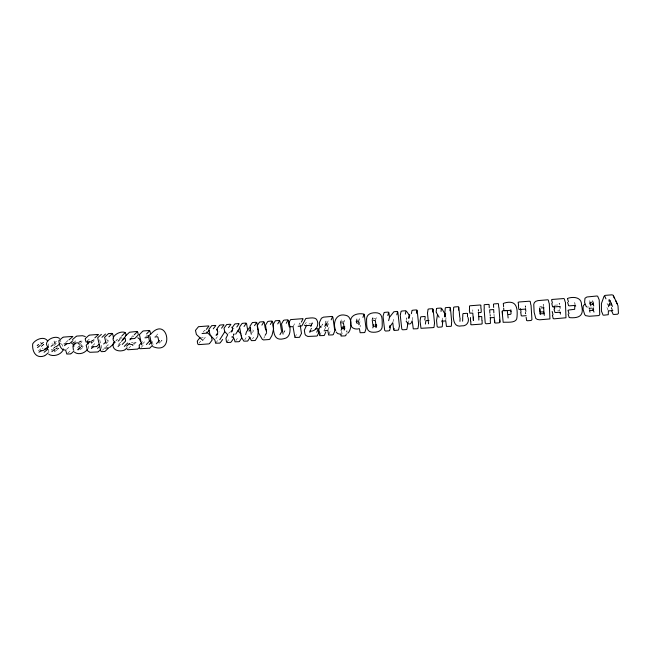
<?xml version="1.0" encoding="UTF-8"?>
<svg xmlns="http://www.w3.org/2000/svg" width="651" height="651" viewBox="0 0 651 651"><rect width="100%" height="100%" fill="white"/><g stroke="black" fill="none" stroke-linecap="round" stroke-linejoin="round"><path stroke-width="0.49" stroke-dasharray="3.25 2.44" d="M372.714 318.127L372.217 319.397M48.963 352.248L48.117 348.928M100.376 343.02L99.359 337.877M101.808 348.366L101.035 345.014M445.748 320.902L446.025 317.533M539.581 307.427L540.159 306.369L543.561 306.051M442.281 319.682L442.444 317.989M153.05 344.607L152.318 341.116M309.99 331.131L311.276 328.071L309.656 331.44M412.36 319.877L412.824 317.371M346.983 332.254L346.95 330.521L345.99 333.084M408.299 323.905L408.95 320.536M406.305 320.325L406.818 317.818L407.127 320.634M48.508 346.015L48.483 343.866M392.992 321.797L393.603 319.291M375.375 320.78L376.359 317.46M589.122 308.916L589.326 308.24L591.645 307.85M372.445 319.063L372.95 317.403M359.987 326.948L360.564 325.264M358.97 324.816L360.117 321.464M358.555 321.594L359.71 318.282M356.309 320.463L356.903 318.803L356.943 320.666M341.083 336.022L342.402 332.588M340.652 334.305L341.978 330.887M343.484 323.197L344.786 319.877M340.538 321.814L341.425 319.828M328.999 334.158L330.081 331.603M327.787 330.334L329.243 326.965M327.258 326.542L328.714 323.197M326.875 323.832L328.332 320.52M324.45 329.984L325.565 327.453L325.703 329.74M325.223 322.644L325.964 320.984L325.972 322.416M319.731 335.656L321.26 332.246M321.423 326.574L322.562 324.068L320.772 325.126M310.991 325.899L312.61 322.579M310.909 326.379L312.521 323.051L308.948 323.954M310.771 325.459L312.39 322.139M305.409 323.905L306.247 322.253M233.204 335.257L234.075 333.629L233.131 334.972M294.903 337.462L296.661 334.053M299.012 324.613L299.883 322.961L300.16 324.808M293.04 326.656L294.83 323.344M283.82 332.751L284.967 330.741L284.259 331.302M78.901 346.592L81.269 344.355L77.55 347.691M263.826 338.129L264.859 336.421M252.507 338.943L253.589 337.242M608.848 301.543L609.051 301.226A1.286 1.147 -14.6 0 1 609.946 301.071M252.368 332.547L253.459 330.871L251.27 327.925M244.727 339.773L246.07 337.731M88.072 348.749L88.52 345.811M235.939 340.457L237.33 338.414M232.562 336.925L234.913 333.564M226.743 342.418L229.144 339.016M228.672 333.434L229.624 332.1M215.652 343.223L218.15 339.822M215.896 338.74L217.401 336.722M203.348 339.724L205.447 337.031L201.517 337.324M199.084 343.142L200.679 341.108M203.096 332.189L204.674 330.203L206.041 331.449M160.227 342.271L162.034 340.253L159.918 340.611M155.556 336.404L157.998 333.76L157.851 334.435M141.226 347.365L143.13 345.331M142.284 344.192L144.815 341.506L142.39 341.856M145.564 337.153L147.451 335.167M134.155 344.249L136.1 342.231L131.388 342.581M132.568 344.761L135.815 341.409M128.711 348.277L130.68 346.251M131.648 337.006L132.959 335.688L133.626 336.779M118.425 344.469L121.127 341.791L121.192 342.743M119.515 339.806L121.542 337.812L122.201 337.95M116.724 340.099L117.359 339.48L114.633 342.133M119.263 338.666L121.298 336.689L121.542 337.812M102.459 350.197L103.867 348.846M106.023 346.763L108.115 344.753L108.505 346.462M105.926 343.622L109.401 340.294L107.171 340.644L106.577 338.04M92.523 345.738L94.688 343.728L95.022 345.176M91.677 343.093L95.282 339.781L90.709 340.579M91.376 341.808L94.989 338.504M80.26 349.709L83.955 346.356L81.782 346.519L81.139 344.591M86.811 341.376L89.732 338.732M79.983 347.74L83.678 344.403M79.21 344.346L82.921 341.043L77.534 341.661M67.558 353.363L70.601 350.661M78.625 342.979L82.343 339.684M66.418 349.432L69.478 346.755M73.36 342.971L77.127 339.676M356.317 320.455L359.14 319.926M56.198 350.58L58.997 348.098M65.613 342.581L67.924 340.603L68.347 342.361M55.351 349.294L57.304 347.626M53.618 348.179L55.587 346.519M53.431 348.423L55.4 346.755M53.813 345.64L57.085 342.882C53.008 345.014 56.303 337.421 51.974 343.37M53.764 344.135L55.083 343.036M54 343.215L56.621 341.018M38.36 350.905L42.413 347.569L43.007 348.903M41.412 346.259L44.105 344.062M41.282 346.495L43.975 344.289C40.915 346.633 41.867 340.213 39.939 343.402M41.648 344.005L43.674 342.361M40.736 344.338L43.43 342.149M340.766 321.472L343.24 321.081L344.143 321.529M372.445 319.055L374.96 318.656L375.871 319.112M234.018 328.584L233.497 328.714M58.802 348.342L56.092 348.545L55.4 347.032M219.306 331.847L218.834 331.969M593.045 301.828L590.221 302.267A2.514 2.254 -13.6 0 0 590.009 302.967M554.497 305.213L559.25 304.855L559.168 303.138L559.624 304.798M591.792 302.666L589.668 302.601L589.415 301.942M557.63 310.885L559.551 310.739L559.453 308.834L559.917 310.519M591.914 308.761L589.505 308.94L588.537 308.11M311.862 329.162L311.211 328.6M61.056 343.744L62.496 345.152L63.407 348.228M610.435 301.429L609.694 299.769L610.337 301.437M609.474 299.493L610.955 302.805M608.319 299.582L609.792 302.894M611.346 307.182L612.843 310.568M607.058 303.399L607.782 305.075M606.935 307.508L608.384 310.893M593.688 303.488L592.402 300.184L592.459 301.804M592.939 306.898L593.907 309.42M589.594 300.624L590.538 303.106M588.707 306.564L589.952 309.933M575.207 304.334L574.662 302.674L574.776 303.163M60.51 340.18L60.901 342.011M543.756 306.89L543.186 304.399L543.349 307.223M525.463 307.427L525.186 305.775L525.284 307.305M525.878 313.985L525.601 312.293L525.707 314.018M478.339 311.219L478.184 309.396L478.233 311.878M490.203 316.329L490.057 314.4L490.187 316.923M493.995 314.099L494.223 317.476M611.37 307.964L611.419 309.534M472.789 309.803L472.789 311.463"/><path stroke-width="0.98" d="M283.087 334.109L281.574 324.198M470.803 324.678L470.828 321.26M470.478 320.894L470.502 317.509M469.493 309.282L469.526 306.003M467.467 316.793L467.516 313.448M462.609 321.187L462.715 317.802M462.755 317.143L462.853 313.798M266.495 332.026L265.575 325.419M459.948 321.382L460.078 317.997M458.467 310.128L458.613 306.849M453.478 310.511L453.682 307.223M451.363 326.094L451.591 322.676M449.947 310.779L450.183 307.492M63.521 348.96C61.796 354.543 53.821 357.236 48.809 354.364M445.634 313.457L445.357 316.793L444.877 311.764M444.421 316.858L444.714 313.53L441.85 308.672M445.024 311.154L445.308 307.874M442.249 326.753L442.566 323.335M442.143 320.235L441.988 321.928L442.664 321.13L445.748 320.902L446.472 326.452L450.744 326.33M441.028 311.43L441.354 308.151M436.17 311.829L436.544 308.55M434.005 327.355L434.404 323.938M432.492 312.106L432.907 308.826M427.609 312.48L428.073 309.201M425.388 324.068L425.876 320.683L429.009 320.447M424.769 319.983L425.258 316.638M420.147 320.333L420.692 316.98M417.966 328.519L418.52 325.101M416.355 313.334L416.933 310.055M310.909 326.379L310.307 325.313L305.197 325.703L304.294 325.004M411.391 313.676L412.018 310.397M406.851 329.333L407.518 325.915M409.137 318.201L409.788 314.881M408.494 318.249L409.154 314.929M257.755 336.347L258.292 330.887M405.329 314.14L406.012 310.852M398.526 329.935L399.283 326.517M114.259 343.028L114.397 342.45M400.373 314.555L401.114 311.276M393.863 330.269L394.262 328.568M396.809 314.832L397.59 311.544M272.028 335.363L273.591 328.698L272.614 321.749M389.591 330.586L390.429 327.168M389.835 325.663L389.412 327.355L392.789 322.636L393.603 329.699M113.949 342.8L113.307 343.427C111.451 350.287 119.475 352.297 124.553 350.018M388.631 320.674L389.485 317.346L388.956 312.805M387.825 315.515L388.688 312.228M383.154 315.873L384.074 312.586M245.663 334.638L246.444 331.945M375.936 327.656L376.669 325.118M372.811 327.884L373.829 324.499M608.506 306.751L609.588 303.203M364.837 332.384L365.927 328.967M362.941 317.411L364.055 314.132M345.714 335.688L346.348 333.971M604.079 296.197L601.41 303.586L601.434 311.056M344.143 330.098L344.794 328.405L342.32 328.796L341.433 328.332L340.53 322.188M341.067 330.326L342.393 326.948M333.247 334.679L334.647 331.261M318.835 329.447L320.007 326.802M324.344 335.322L325.825 331.912M331.18 319.836L332.604 316.549M324.784 326.436L326.265 323.099M317.289 335.835L318.844 332.425M316.768 332.238L318.323 328.861M309.795 332.392L310.608 330.7M299.606 337.12L301.323 333.711M437.48 314.938L436.544 320.43L437.147 326.533L438.058 327.25L441.63 326.989M301.926 325.809L303.626 322.489M304.025 321.903L305.71 318.624M301.364 322.107L303.081 318.827M224.668 331.945L219.778 339.708M235.703 334.15L239.332 328.454M288.645 323.075L290.476 319.796M286.269 323.262L288.124 319.975M279.963 334.655L281.867 331.278M281.671 323.612L283.576 320.325M269.701 339.326L271.703 335.916M277.733 323.913L279.67 320.626M273.257 324.255L275.235 320.967M265.112 335.346L266.641 332.816M270.336 324.475L272.338 321.195M255.371 340.302L257.503 336.901M265.698 324.825L267.748 321.545M261.873 325.118L263.964 321.838M247.803 340.921L250.008 337.511M257.324 325.467L259.456 322.188M254.525 325.679L256.673 322.4M249.064 331.245L250.716 328.755M246.802 331.416L249.024 328.096M239.365 341.498L241.651 338.097M250.057 326.021L252.254 322.741M306.637 325.101L304.342 330.203L304.945 334.053L305.75 335.379L307.874 336.461L316.72 336.062M244.068 326.476L246.322 323.197M376.66 325.614L374.911 326.354L373.023 325.891L372.201 319.779M231.089 342.1L233.449 338.699M239.731 326.81L242.017 323.531M236.809 327.03L239.129 323.75M231.65 331.904L232.594 330.57M230.836 331.961L232.732 329.308M232.391 327.372L234.751 324.092M220.193 342.89L222.65 339.496M228.493 327.665L230.885 324.385M224.131 327.998L226.564 324.719M216.816 335.184L217.808 333.849M209.443 343.671L211.998 340.278M216.034 335.241L217.54 333.239M221.552 328.194L224.009 324.914M389.485 317.346L393.855 311.78L396.947 311.406M217.157 328.527L219.664 325.248M47.238 348.415L47.735 347.764M213.268 328.828L215.806 325.549M207.042 332.954L209.109 330.309M209.004 329.154L211.575 325.874M206.359 329.349L208.963 326.078M197.334 340.986L200.003 337.617M54.896 351.695L54.839 350.124M195.634 330.171L198.327 326.892M156.354 343.809L159.389 340.449M149.966 347.992L152.44 345.282M149.225 344.485L151.081 342.467M146.369 344.517L149.494 341.157L150.983 341.043M138.028 348.863L139.306 347.512M147.321 337.454L150.446 334.15M150.666 334.28C167.828 314.539 175.274 356.146 152.659 346.535M139.2 345.217L141.747 342.532M146.565 333.914L149.706 330.635M125.057 349.807L127.043 347.772M139.583 334.443L142.781 331.172M126.644 346.226L129.28 343.533M134.96 338.308L138.191 335.005M124.3 346.397L127.62 343.036M134.212 334.858L137.451 331.579M129.874 339.887L131.836 337.893M122.225 344.46L125.562 341.116M118.059 346.495L120.077 344.485M122.722 339.269L125.391 336.632M121.509 341.238L124.854 337.918M125.244 336.233L129.525 332.238L136.865 331.449M118.165 341.124L119.515 339.806M113.307 344.184L109.571 347.544M121.949 335.794L125.301 332.515M105.177 351.247L108.652 347.87M113.307 343.427L114.674 342.1M98.277 351.752L100.4 349.725M103.672 343.972L105.771 341.978M108.945 336.779L112.411 333.507M97.487 348.366L99.619 346.356M96.82 346.365L98.952 344.355M104.77 337.104L108.269 333.833M91.425 348.529L93.589 346.519M101.971 337.316L105.495 334.044M87.34 349.424C84.654 353.403 78.535 355.096 74.539 352.264M97.829 337.633L101.393 334.362M89.252 341.905L86.201 345.299L87.527 350.767L89.887 352.305L97.78 351.963M94.843 337.861L98.423 334.59M78.071 349.872L80.301 347.854M77.827 349.652L80.057 347.642M71 353.737L74.011 351.035M85.265 338.585L88.927 335.322M75.516 343.419L72.928 345.941L73.384 350.01M69.901 343.289L72.936 340.652M72.53 339.562L76.305 336.29M64.514 345.673L66.817 343.687M69.055 339.822L72.863 336.559M48.198 346.535L43.69 350.295L40.867 351.011M51.86 351.686L54.481 349.449M56.271 346.804L60.177 343.492M44.984 355.625L48.304 352.809M58.94 340.595L62.838 337.332M44.122 352.272L47.45 349.481M51.128 346.34L53.105 344.688M38.962 352.248L40.98 350.58M37.546 347.553L40.256 345.347M37.229 345.6L38.588 344.501M584.647 304.212L583.182 306.043L583.133 309.542L584.671 314.547L585.599 315.637L589.293 316.264L598.863 315.572L599.742 314.693L599.229 300.013M324.084 330.822L327.787 330.334L328.641 335.013L332.669 334.899M347.74 333.231C352.142 329.878 352.541 316.28 345.811 315.344C336.176 312.749 332.319 322.823 335.696 330.472M154.946 337.063L157.086 336.705L157.916 337.137L159.178 342.922M248.592 336.713L249.439 336.925L251.416 340.644L254.818 340.554M51.649 349.847L52.121 349.66M231.715 336.99L232.562 336.925L234.018 338.398M310.047 331.221C315.45 331.733 318.925 326.037 317.411 321.269C316.524 316.15 309.624 318.331 306.279 318.396M344.9 326.965L342.979 327.111M375.407 324.67L376.376 324.524M63.318 337.12L72.294 336.429M76.802 336.079L82.547 335.713L85.297 336.559M89.423 335.11L97.853 334.459M108.774 333.621L111.826 333.385M124.715 332.392C119.589 330.399 108.473 337.397 115.072 342.41M143.293 330.96L149.112 330.505M198.856 326.672L208.361 325.939M212.112 325.655L215.204 325.419M220.201 325.028L223.407 324.784M227.101 324.499L230.283 324.255M235.288 323.864L238.526 323.62M242.563 323.303L245.704 323.067M252.808 322.514L256.063 322.269M260.009 321.96L263.346 321.708M268.334 321.317L271.727 321.057M275.788 320.748L279.043 320.495M284.129 320.105L287.506 319.844M291.038 319.568L302.455 318.689M331.977 316.419L323.547 317.135L321.423 318.217L319.332 322.676L319.641 325.915L321.041 327.404M363.421 313.994C357.562 312.96 349.725 314.994 350.661 322.359C349.725 327.681 354.966 330.13 359.417 328.641L360.141 332.726L364.251 332.612M384.668 312.358L388.053 312.098M401.716 311.04L405.402 310.755M412.604 310.201L416.29 309.917M428.683 308.965L432.256 308.688M437.057 308.322L440.621 308.045M445.927 307.638L449.532 307.353M454.3 306.987L457.962 306.711M470.152 305.767L480.178 304.993M484.759 304.644L488.421 304.359M494.085 303.919L497.771 303.643M503.931 303.163C515.625 299.615 517.911 306.458 517.016 316.988C517.179 323.791 507.113 321.806 503.174 322.326L502.124 311.585M518.79 302.015L529.523 301.193M547.589 299.802L537.986 300.607L535.773 301.332L534.373 302.569L533.755 304.326L534.145 312.301L535.773 318.404L537.319 319.421L539.606 319.804L549.924 318.933L549.322 303.814M552.219 299.444L563.554 298.573M568.095 298.223C573.905 296.392 581.953 297.369 581.506 305.205C584.362 315.613 579.268 318.331 569.861 317.68M596.951 295.993L586.933 296.978L584.98 298.239L584.59 302.333L586.087 306.328L587.235 307.134M605.3 295.351L612.03 294.83M249.675 327.901L250.562 327.835M421.295 316.752L424.615 316.5M463.479 313.57L466.865 313.318M130.078 338.854L134.448 338.52M356.536 321.749L358.555 321.594L358.97 324.816M502.922 310.73L506.608 310.454M519.555 309.55L525.739 309.087M541.03 307.939L543.943 307.72M553.293 306.971L560.088 306.458M64.075 343.899L69.405 343.5M144.937 337.812L146.8 337.674M202.038 333.515L206.505 333.174M298.142 326.273L301.356 326.029M478.241 312.708L480.601 312.529M504.574 310.73L510.238 310.364L511.125 311.349M569.316 305.848L574.304 305.474L575.753 305.994M608.766 304.993L611.712 304.774L610.752 302.259M44.895 348.993L47.556 348.798M478.851 320.089L478.786 316.703L481.105 316.532M568.64 310.022L574.678 309.306L574.849 304.937M315.759 328.869L317.704 328.722M91.441 346.934L96.324 346.568M555.58 312.553L560.373 312.203M490.236 317.769L494.223 317.476L494.589 322.351M521.947 315.979L526.163 315.67M612.843 310.568L608.384 310.893L608.27 314.693L603.746 315.214M104.624 348.114L107.968 347.862M44.496 355.828C35.886 359.075 31.915 351.41 32.713 343.809C35.423 339.374 44.382 335.542 47.751 341.157M70.511 353.941L66.801 354.038L65.661 350.1C60.641 350.279 59.322 345.185 58.907 341.148M104.673 351.459L101.637 351.678L100.767 351.019L97.788 338.186M137.516 349.074L127.987 349.766L127.108 349.107M149.453 348.212L139.957 348.724M208.906 343.891L198.62 344.639L197.733 343.964L197.269 341.547M219.647 343.11L215.652 343.223L214.887 340.091L210.094 335.07L208.93 329.731M230.544 342.32L227.354 342.548L226.467 341.873L225.962 338.251L227.712 334.769L224.758 331.579L224.05 328.576M238.819 341.718L235.011 341.816L234.368 339.244M247.217 341.108L243.832 341.14L241.879 337.926M269.05 339.521L263.492 339.928L262.288 339.326L258.569 333.019L257.243 326.053M299.045 337.348L294.903 337.462L293.04 326.656L289.223 326.761L288.548 323.669M323.767 335.55L319.731 335.656L318.819 330.651M388.989 330.814L385.587 331.058L384.684 330.35L383.032 316.476M394.506 330.415L397.924 330.163M406.232 329.561L402.717 329.813L401.805 329.105L400.243 315.165M417.356 328.755L413.279 328.861L412.205 320.715L411.098 323.165L409.959 323.946L408.299 323.905L406.134 321.163M433.395 327.591L420.985 328.299L420.017 320.935M471.462 324.825L481.537 324.092M489.821 323.49L486.134 323.759L485.215 323.034L484.084 308.786M495.509 323.075L499.203 322.806M527.359 320.764L531.11 320.487L531.932 319.633L531.053 305.205M553.911 318.835L565.971 317.769L565.459 302.585M613.86 314.482L617.563 314.213L618.45 313.334L618.002 305.799L615.651 300.453M345.128 335.908L341.083 336.022L340.652 334.305L337.609 333.556L336.095 331.937M373.462 320.316L375.375 320.78L376.188 326.908M341.604 322.741L343.484 323.197L344.387 329.365M326.338 324.987L325.524 324.759A3.003 2.783 23.5 0 1 325.231 324.068M357.537 323.278L356.65 323.034L356.211 321.203M129.207 343.956L132.568 344.761L132.861 345.591M539.866 311.943L543.618 311.927L544.366 315.312M137.841 337.796L139.477 338.976L140.543 341.523M48.459 347.39C41.672 341.978 54.358 334.451 59.477 338.406M71.48 343.085L73.026 344.192L73.954 346.299M202.827 340.4L196.399 334.484L195.56 330.749M206.725 332.067L211.323 336.339L212.071 339.708M238.03 330.814L240.943 333.955M231.764 327.193L232.936 328.405M406.517 311.324L408.926 314.661M539.996 313.302L540.59 313.798L543.992 313.611L543.666 307.939M436.243 312.358L439.116 317.257M217.052 330.269L216.702 329.43M73.067 342.442L73.937 343.101L78.201 342.825L79.21 344.346M266.593 331.009L265.177 328.055L264.241 322.391M613.323 295.481L617.197 303.773M612.851 294.952L614.373 298.223M610.972 303.106L612.469 306.458M611.671 310.918L613.169 314.335M604.519 295.595L605.943 298.866M597.642 296.14L598.993 299.411M601.67 311.65L603.054 315.068M592.817 303.439L593.777 305.937M592.719 308.696L594.005 312.089M589.985 303.431L590.929 305.929M590.034 312.154L589.415 310.462L593.362 310.381L593.297 308.615M567.428 298.467L568.445 301.738M567.615 302.398L568.632 305.71M567.981 310.258L568.998 313.644M564.238 298.711L565.214 301.983M568.16 314.108L569.177 317.533M559.714 306.523L560.177 308.183M560.006 312.431L560.47 314.124M554.058 306.287L554.709 308.794M554.034 309.046L554.896 312.415M551.56 299.688L552.406 302.959M551.763 303.512L552.609 306.824M552.186 311.479L553.033 314.864M552.39 315.271L553.236 318.689M548.264 299.94L549.078 303.22M87.437 341.23L88.088 343.98M85.224 339.147L86.078 342.035L91.376 341.808L91.677 343.093M104.73 337.657L105.975 343.11M112.704 334.044L113.591 337.999M125.586 333.052L126.107 335.411M125.147 338.447L125.619 340.563M139.526 335.013L141.649 344.859M137.743 332.116L138.248 334.443M139.143 345.779L139.672 348.187M241.309 336.624L239.641 327.388M148.282 335.46L149.494 341.157M149.99 331.172L150.503 333.597M151.52 344.216L149.95 336.477M530.191 301.332L530.801 304.611M217.084 329.105L217.703 332.482M232.309 327.949L232.562 329.373M233.286 336.795L233.522 338.129M241.35 335.355L241.733 337.527M246.591 323.75L247.73 330.35M249.976 326.607L251.278 334.223M525.471 308.899L525.886 311.406M256.958 322.953L258.121 329.894M526.122 317.2L526.683 320.618M273.16 324.841C273.591 332.921 274.03 341.287 283.974 338.675C292.201 337.348 290.33 325.825 288.401 320.536M279.938 321.179L281.435 330.61M520.515 308.623L521.02 311.959M300.306 325.736L301.429 333.133M520.767 312.464L521.272 315.841M518.147 302.259L518.627 305.539M518.399 306.1L518.88 309.412M318.591 329.414L318.949 331.847M326.875 323.832L327.258 326.542M332.873 317.11L334.752 330.684M364.316 314.693L366.041 328.381M397.851 312.114L399.413 325.923M407.331 322.505L407.64 325.321M508.13 317.973L507.764 314.588L510.547 314.319L511.051 313.749L510.848 309.77M507.275 310.592L507.634 313.937M417.193 310.633L418.658 324.507M427.471 313.09L428.561 323.832M433.167 309.404L434.542 323.335M503.296 303.407L503.622 306.686M503.654 308.102L503.898 310.584M442.468 320.227L442.704 322.733M502.287 310.966L502.596 314.319M450.435 308.078L451.729 322.074M453.332 311.121C453.072 316.834 452.746 327.974 461.592 325.866C466.442 326.403 469.574 322.172 468.077 317.542M458.874 307.427L459.752 317.289M469.338 309.909L469.827 313.155L472.789 313.123L473.407 320.487L473.399 317.102M498.43 303.781L498.707 307.06M499.634 320.007L499.846 322.57M478.412 312.13L478.786 316.703M490.276 317.289L490.431 319.226M498.959 307.646L500.009 321.952M494.67 320.365L494.841 322.937M493.45 304.163L493.67 307.443M493.873 312.862L493.653 309.534L489.698 309.835L489.877 313.164M539.939 309.095L540.257 314.514M539.638 308.322L539.793 311.023M490.268 319.836L490.455 323.254M489.088 304.497L489.259 307.777M593.069 302.642L593.134 304.269L590.294 304.253A2.514 2.254 -13.6 0 1 590.034 303.594M484.124 304.88L484.246 308.159M482.074 320.438L482.163 323.856M481.764 316.671L481.862 320.056M481.146 308.981L481.235 312.293M480.837 305.132L480.926 308.411M366.562 319.25C366.871 323.506 365.577 331.286 371.412 332.091C375.952 332.734 382.544 331.766 382.251 325.703C381.991 321.472 383.293 313.701 377.466 312.911C372.885 312.244 366.57 313.343 366.562 319.25"/></g></svg>
